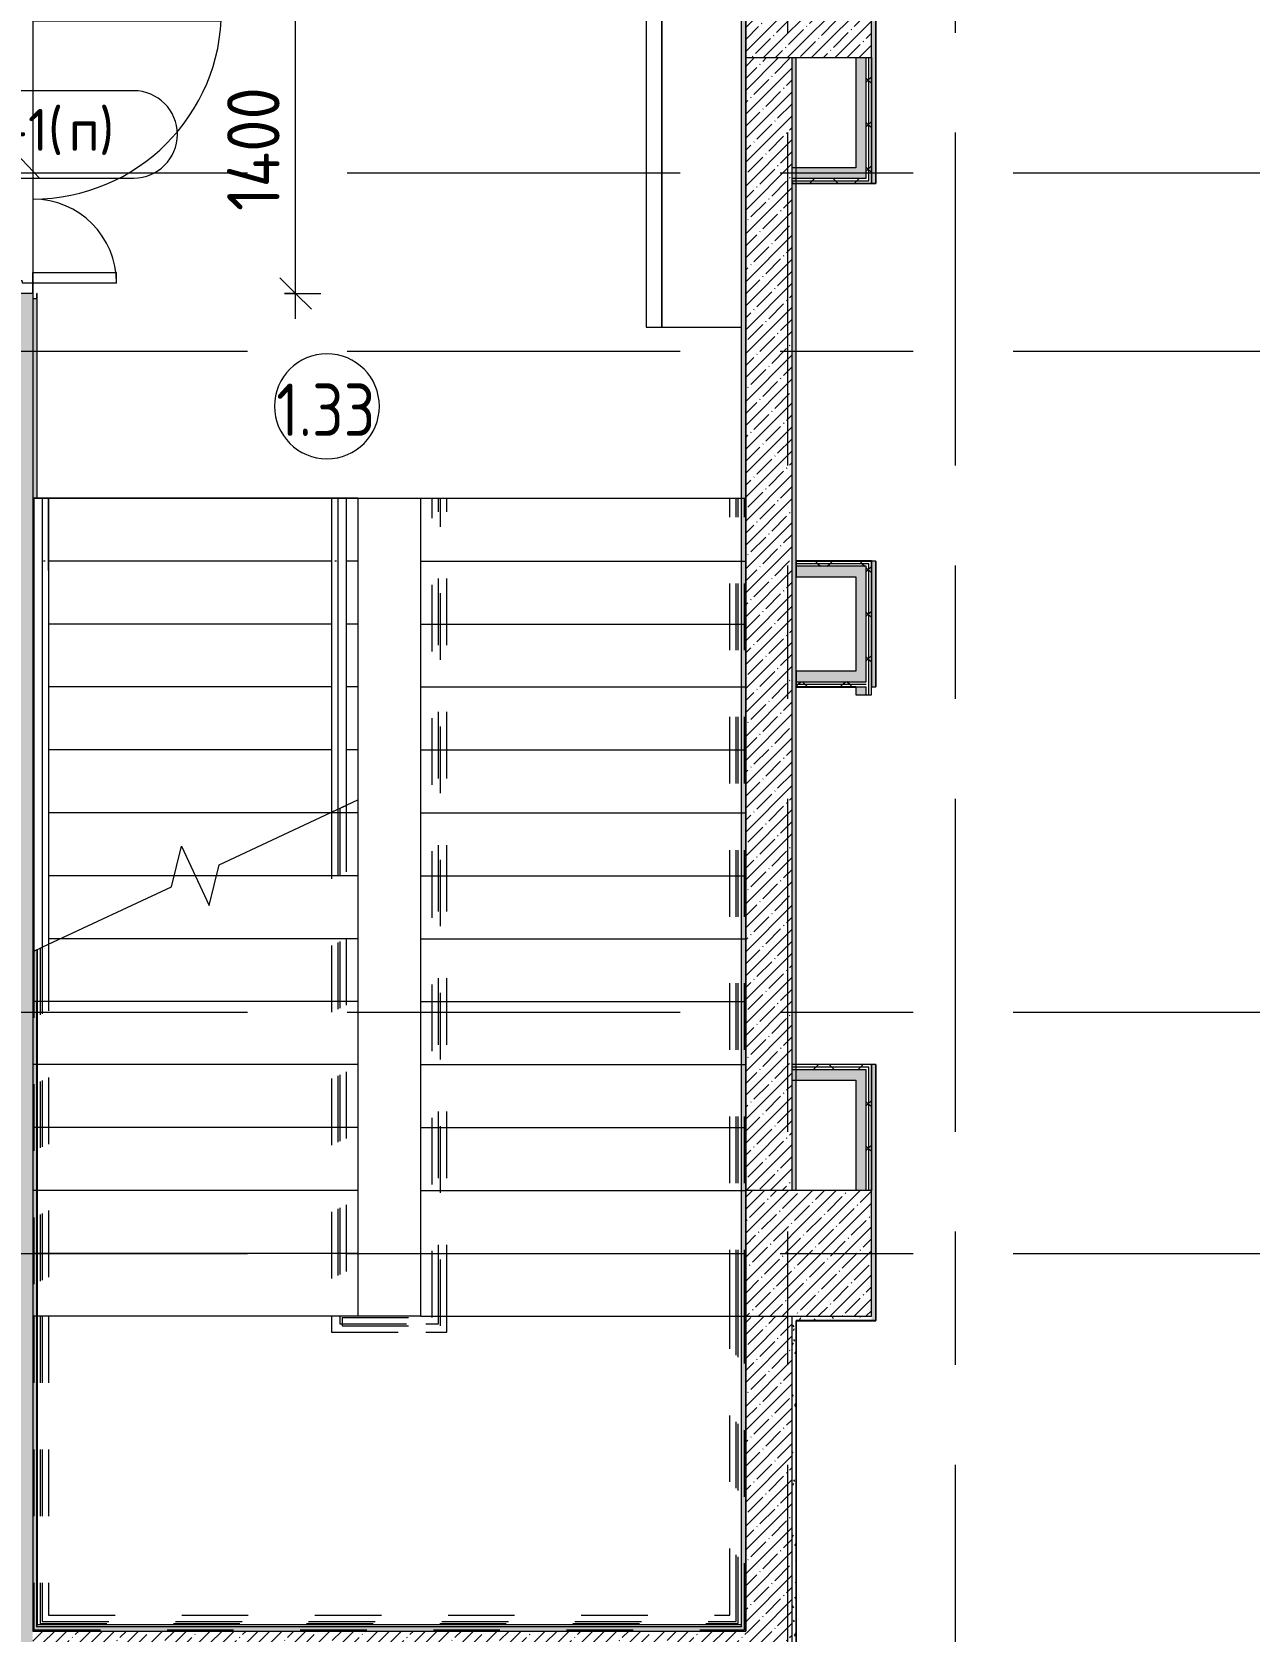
# Model space of a CAD drawing. Header units: millimetres. Extents: x 35848 to 85156, y -2706 to 28205.
# Drawn here: x 38756 to 44560, y 15200 to 22822 of the extents above; entities that cross this region are included whole.
import ezdxf

# ---------------------------------------------------------------- set-up
doc = ezdxf.new("R2010")
doc.units = ezdxf.units.MM
doc.linetypes.add('Осевая', pattern=[3175, 635, -476.25, 1587.5, -476.25])
doc.linetypes.add('Штрих', pattern=[635, 317.5, -317.5])
for name, color, linetype, lineweight in [('_Сверху_ - Верхние поручни', 7, 'Штрих', 9), ('_Сверху_ - Перила', 7, 'Штрих', 9), ('A-ANNO-DIMS', 7, 'Continuous', 9), ('A-ANNO-DIMS-100', 7, 'Continuous', 9), ('A-AREA-IDEN', 7, 'Continuous', 9), ('A-DOOR-IDEN', 7, 'Continuous', 9), ('A-WALL', 7, 'Continuous', 9), ('I-WALL', 7, 'Continuous', 9), ('S-COLS', 7, 'Continuous', 9), ('S-STRS-1', 7, 'Continuous', 9), ('S-STRS-MBND', 7, 'Continuous', 9), ('Верхние поручни', 7, 'Continuous', 9), ('Оси', 7, 'Continuous', 9), ('Оси-2', 7, 'Осевая', 9), ('Перила', 7, 'Continuous', 9)]:
    doc.layers.add(name, color=color, linetype=linetype, lineweight=lineweight)
for name, color, linetype, lineweight, true_color in [('A-DOOR-1', 1, 'Continuous', 9, 0xff0000), ('A-DOOR-2', 1, 'Continuous', 13, 0xff0000), ('A-DOOR-FRAM-1', 1, 'Continuous', 13, 0xff0000), ('A-WALL-1', 7, 'Continuous', 9, 0x3c3c3c), ('A-WALL-FNSH-1', 7, 'Continuous', 9, 0x3c3c3c)]:
    doc.layers.add(name, color=color, linetype=linetype, lineweight=lineweight, true_color=true_color)
doc.styles.add('GOST Common', font='GOST_Common.ttf', dxfattribs={"height": 200})
doc.styles.add('GOST Common_1', font='GOST_Common.ttf', dxfattribs={"width": 0.9, "height": 250})
doc.styles.add('ISOCPEUR', font='isocpeur.ttf', dxfattribs={"width": 0.9, "height": 250})
doc.dimstyles.new('ISO-2_5_0_9К_БОЛЬШОЙ', dxfattribs={"dimscale": 304.8, "dimtxt": 248.995294, "dimasz": 0.492126, "dimexe": 0.393701, "dimexo": 0.984252, "dimgap": 0, "dimtad": 1, "dimdec": 0, "dimrnd": 10, "dimzin": 0, "dimdsep": 46, "dimtxsty": 'ISOCPEUR', "dimblk1": 'OBLIQUE', "dimblk2": 'OBLIQUE', "dimsah": 1, "dimcen": 0.09, "dimdle": 0.393701, "dimazin": 0, "dimtfac": 1, "dimtdec": 4, "dimtix": 1, "dimtmove": 0, "dimatfit": 3, "dimfxl": 1, "dimtvp": 1, "dimtolj": 1, "dimtzin": 0, "dimarcsym": 2})
pattern_1 = [(45, (0, 0), (-57.02463, 57.02463), []), (45, (57.025, 0), (-57.02463, 57.02463), [100.806, -20.161, 3.353, -16.808])]
pattern_2 = [(0, (0, 0), (121.92, 30.48), [10.058, -81.382, 10.058, -81.382, -487.68]), (0, (0, 0), (121.92, 30.48), [-182.88, 10.058, -172.822, 10.058, -81.382, -213.36]), (0, (0, 0), (121.92, 30.48), [-457.2, 10.058, -50.902, 10.058, -142.342]), (120, (45.72, 15.24), (-87.356454, 90.345817), [10.058, -81.382, 10.058, -81.382, -487.68]), (120, (45.72, 15.24), (-87.356454, 90.345817), [-182.88, 10.058, -172.822, 10.058, -81.382, -213.36]), (120, (45.72, 15.24), (-87.356454, 90.345817), [-457.2, 10.058, -50.902, 10.058, -142.342]), (240, (60.96, 76.2), (-34.563546, -120.825817), [10.058, -81.382, 10.058, -81.382, -487.68]), (240, (60.96, 76.2), (-34.563546, -120.825817), [-182.88, 10.058, -172.822, 10.058, -81.382, -213.36]), (240, (60.96, 76.2), (-34.563546, -120.825817), [-457.2, 10.058, -50.902, 10.058, -142.342])]
pattern_3 = [(45, (0, 0), (-106.066, 106.066), []), (135, (0, 0), (-106.066, -106.066), [])]

# ---------------------------------------------------------------- blocks, each defined once
blk = doc.blocks.new('BSC_Колонна _Прямоугольная - 600х600-V19-План заполнения и маркировки дверных проемов 1 этажа в осях 12-23')
at = {"layer": 'S-COLS'}
h = blk.add_hatch(dxfattribs=at)
h.set_pattern_fill('FP_29', color=256, style=0, pattern_type=2)
h.set_pattern_definition([(45, (-42460, -17000), (-57.02463, 57.02463), []), (45, (-42402.975, -17000), (-57.02463, 57.02463), [100.806, -20.161, 3.353, -16.808])])
h.paths.add_polyline_path([(-300, -300), (300, -300), (300, 300), (-300, 300)])
for p, q in [((300, 300), (-300, 300)), ((-300, 300), (-300, -300)), ((300, -300), (300, 300)), ((-300, -300), (300, -300))]:
    blk.add_line(p, q, dxfattribs=at)
blk = doc.blocks.new('BSC_Колонна _Прямоугольная - 600х600-V20-План заполнения и маркировки дверных проемов 1 этажа в осях 12-23')
at = {"layer": 'S-COLS'}
h = blk.add_hatch(dxfattribs=at)
h.set_pattern_fill('FP_30', color=256, style=0, pattern_type=2)
h.set_pattern_definition([(45, (-42460, -23000), (-57.02463, 57.02463), []), (45, (-42402.975, -23000), (-57.02463, 57.02463), [100.806, -20.161, 3.353, -16.808])])
h.paths.add_polyline_path([(-300, -300), (300, -300), (300, 300), (-300, 300), (-300, 176.2)])
for p, q in [((300, 300), (-300, 300)), ((-300, 300), (-300, -300)), ((300, -300), (300, 300)), ((-300, -300), (300, -300))]:
    blk.add_line(p, q, dxfattribs=at)
blk = doc.blocks.new('110_Дверь_СКБ_2Ст - Д-1 Лестничная клетка EIS60-24280000-План заполнения и маркировки дверных проемов 1 этажа в осях 12-23')
at = {"layer": 'A-DOOR-1'}
for centre, radius, start, end in [((-637.5, 110), 900, 0, 90), ((662.5, 110), 400, 90, 180)]:
    blk.add_arc(centre, radius, start, end, dxfattribs=at)
at = {"layer": 'A-DOOR-2'}
for p, q in [((-637.5, 1010), (-587.5, 1010)), ((-637.5, 1010), (-637.5, 110)), ((-587.5, 110), (-587.5, 1010)), ((662.5, 510), (612.5, 510)), ((612.5, 110), (612.5, 510)), ((662.5, 510), (662.5, 110)), ((-637.5, 110), (-587.5, 110)), ((662.5, 110), (612.5, 110))]:
    blk.add_line(p, q, dxfattribs=at)
at = {"layer": 'A-DOOR-FRAM-1'}
for p, q in [((-637.5, 110), (-687.5, 110)), ((-687.5, 110), (-687.5, 30)), ((-637.5, 110), (-637.5, 60)), ((712.5, 110), (662.5, 110)), ((662.5, 110), (662.5, 60)), ((712.5, 110), (712.5, 30)), ((-627.5, 30), (-687.5, 30)), ((-637.5, 60), (-627.5, 60)), ((-627.5, 60), (-627.5, 30)), ((652.5, 60), (662.5, 60)), ((652.5, 60), (652.5, 30)), ((712.5, 30), (652.5, 30))]:
    blk.add_line(p, q, dxfattribs=at)
blk = doc.blocks.new('Тип верхнего поручня - Верхний поручень_Внутренний_-20988389-План заполнения и маркировки дверных проемов 1 этажа в осях 12-23')
at = {"layer": '_Сверху_ - Верхние поручни'}
for p, q in [((42114.6, 20600), (42154.6, 20600)), ((42114.6, 16700), (42114.6, 20600)), ((42154.6, 16700), (42154.6, 20600)), ((38805.4, 18459.8), (38805.4, 16700)), ((38765.4, 18441.1), (38765.4, 16700)), ((38765.4, 16700), (38765.4, 15205.4)), ((38805.4, 16700), (38805.4, 15245.4)), ((42114.6, 15245.4), (42114.6, 16700)), ((42154.6, 15205.4), (42154.6, 16700)), ((38805.4, 15245.4), (42114.6, 15245.4)), ((38765.4, 15205.4), (42154.6, 15205.4))]:
    blk.add_line(p, q, dxfattribs=at)
at = {"layer": 'Верхние поручни'}
for p, q in [((38805.4, 20600), (38765.4, 20600)), ((38765.4, 20600), (38765.4, 18441.1)), ((38805.4, 20600), (38805.4, 18459.8)), ((38765.4, 18441.1), (38805.4, 18459.8))]:
    blk.add_line(p, q, dxfattribs=at)
blk = doc.blocks.new('Тип перил - Перила_Внутренний_-20988407-План заполнения и маркировки дверных проемов 1 этажа в осях 12-23')
at = {"layer": 'Перила'}
blk.add_line((38835.4, 20255.3), (38835.4, 20600), dxfattribs=at)
at = {"layer": 'Перила', "flags": 128}
for points in [[(38813.3, 20600), (38815.4, 20600), (38817.5, 20600)], [(38819.3, 20299.1), (38815.4, 20300), (38811.5, 20299.1)]]:
    blk.add_lwpolyline(points, dxfattribs=at)
blk = doc.blocks.new('Тип перил - Перила_Внутренний_-V38-План заполнения и маркировки дверных проемов 1 этажа в осях 12-23')
at = {"layer": '_Сверху_ - Перила'}
for p, q in [((42084.6, 20600), (42124.6, 20600)), ((42084.6, 16700), (42084.6, 20600)), ((42124.6, 16700), (42124.6, 20600)), ((38795.4, 18455.1), (38795.4, 16700)), ((38835.4, 18473.8), (38835.4, 16700)), ((38795.4, 16700), (38795.4, 15235.4)), ((38835.4, 16700), (38835.4, 15275.4)), ((42084.6, 15275.4), (42084.6, 16700)), ((42124.6, 15235.4), (42124.6, 16700)), ((38835.4, 15275.4), (42084.6, 15275.4)), ((38795.4, 15235.4), (42124.6, 15235.4))]:
    blk.add_line(p, q, dxfattribs=at)
at = {"layer": 'Перила'}
for p, q in [((38835.4, 20600), (38805.4, 20600)), ((38835.4, 20600), (38835.4, 18473.8)), ((38805.4, 18459.8), (38835.4, 18473.8))]:
    blk.add_line(p, q, dxfattribs=at)
blk = doc.blocks.new('Тип перил - Перила_Внутренний_-20988425-План заполнения и маркировки дверных проемов 1 этажа в осях 12-23')
at = {"layer": '_Сверху_ - Перила'}
for p, q in [((42084.6, 20600), (42124.6, 20600)), ((42084.6, 16700), (42084.6, 20600)), ((42124.6, 16700), (42124.6, 20600)), ((38795.4, 18455.1), (38795.4, 16700)), ((38835.4, 18473.8), (38835.4, 16700)), ((38795.4, 16700), (38795.4, 15235.4)), ((38835.4, 16700), (38835.4, 15275.4)), ((42084.6, 15275.4), (42084.6, 16700)), ((42124.6, 15235.4), (42124.6, 16700)), ((38835.4, 15275.4), (42084.6, 15275.4)), ((38795.4, 15235.4), (42124.6, 15235.4))]:
    blk.add_line(p, q, dxfattribs=at)
blk = doc.blocks.new('Тип верхнего поручня - Верхний поручень_Внутренний_-20988443-План заполнения и маркировки дверных проемов 1 этажа в осях 12-23')
at = {"layer": '_Сверху_ - Верхние поручни'}
for p, q in [((40665, 20600), (40705, 20600)), ((40665, 16694), (40665, 20600)), ((40705, 16654), (40705, 20600)), ((40255, 19135.7), (40255, 16700)), ((40215, 19117.1), (40215, 16700)), ((40255, 16700), (40215, 16700)), ((40235, 16694), (40235, 16654)), ((40235, 16694), (40665, 16694)), ((40235, 16654), (40705, 16654))]:
    blk.add_line(p, q, dxfattribs=at)
at = {"layer": 'Верхние поручни'}
for p, q in [((40255, 20600), (40215, 20600)), ((40215, 20600), (40215, 19117.1)), ((40255, 20600), (40255, 19135.7)), ((40215, 19117.1), (40255, 19135.7))]:
    blk.add_line(p, q, dxfattribs=at)
blk = doc.blocks.new('Тип перил - Перила_Внутренний_-20988459-План заполнения и маркировки дверных проемов 1 этажа в осях 12-23')
at = {"layer": 'Перила'}
blk.add_line((40185, 20600), (40185, 20255.3), dxfattribs=at)
at = {"layer": 'Перила', "flags": 128}
for points in [[(40202.9, 20600), (40205, 20600), (40207.1, 20600)], [(40208.9, 20299.1), (40205, 20300), (40201.1, 20299.1)]]:
    blk.add_lwpolyline(points, dxfattribs=at)
blk = doc.blocks.new('Тип перил - Перила_Внутренний_-V39-План заполнения и маркировки дверных проемов 1 этажа в осях 12-23')
at = {"layer": '_Сверху_ - Перила'}
for p, q in [((40695, 20600), (40735, 20600)), ((40695, 16724), (40695, 20600)), ((40735, 16724), (40735, 20600)), ((40185, 19103.1), (40185, 16700)), ((40225, 19121.8), (40225, 16700)), ((40185, 16700), (40185, 16624)), ((40225, 16700), (40225, 16664)), ((40695, 16664), (40695, 16724)), ((40735, 16624), (40735, 16724)), ((40185, 16624), (40635, 16624)), ((40225, 16664), (40635, 16664)), ((40635, 16664), (40695, 16664)), ((40635, 16624), (40735, 16624))]:
    blk.add_line(p, q, dxfattribs=at)
at = {"layer": 'Перила'}
for p, q in [((40215, 20600), (40185, 20600)), ((40185, 20600), (40185, 19103.1)), ((40185, 19103.1), (40215, 19117.1))]:
    blk.add_line(p, q, dxfattribs=at)
blk = doc.blocks.new('Тип перил - Перила_Внутренний_-20988477-План заполнения и маркировки дверных проемов 1 этажа в осях 12-23')
at = {"layer": '_Сверху_ - Перила'}
for p, q in [((40695, 20600), (40735, 20600)), ((40695, 16724), (40695, 20600)), ((40735, 16724), (40735, 20600)), ((40185, 19103.1), (40185, 16700)), ((40225, 19121.8), (40225, 16700)), ((40185, 16700), (40185, 16624)), ((40225, 16700), (40225, 16664)), ((40695, 16664), (40695, 16724)), ((40735, 16624), (40735, 16724)), ((40185, 16624), (40635, 16624)), ((40225, 16664), (40635, 16664)), ((40635, 16664), (40695, 16664)), ((40635, 16624), (40735, 16624))]:
    blk.add_line(p, q, dxfattribs=at)
blk = doc.blocks.new('Зашивка приборов отопления6 - Зашивка приборов отопления-33276534-План заполнения и маркировки дверных проемов 1 этажа в осях 12-23')
at = {"layer": 'A-WALL'}
for p, q in [((75235, 535), (73684.6, 535)), ((73684.6, 535), (73684.6, 460)), ((73684.6, 460), (73684.6, 80)), ((73684.6, 460), (75235, 460)), ((75235, 460), (73685, 460)), ((73685, 460), (73685, 80))]:
    blk.add_line(p, q, dxfattribs=at)
blk = doc.blocks.new('М_двери - Типоразмер_рамка-25223575-План заполнения и маркировки дверных проемов 1 этажа в осях 12-23')
at = {"layer": 'A-DOOR-IDEN'}
for p, q in [((4.496, 2.08), (-4.496, 2.08)), ((-4.496, -2.08), (4.496, -2.08))]:
    blk.add_line(p, q, dxfattribs=at)
for centre, start, end in [((-4.496, 0), 90, 270), ((4.496, 0), 270, 90)]:
    blk.add_arc(centre, 2.08, start, end, dxfattribs=at)
blk = doc.blocks.new('Марка_Помещения - Номер-25198446-План заполнения и маркировки дверных проемов 1 этажа в осях 12-23')
at = {"layer": 'A-AREA-IDEN'}
for start, end in [(360, 180), (180, 360)]:
    blk.add_arc((0, 0), 2.5, start, end, dxfattribs=at)
blk = doc.blocks.new('DIMBLOCK62-План заполнения и маркировки дверных проемов 1 этажа в осях 12-23')
at = {"layer": 'A-ANNO-DIMS-100'}
for p, q in [((40013.5, 21455.3), (40013.5, 23095.3)), ((39960, 22975.3), (40133.5, 22975.3)), ((40013.5, 22975.3), (39960, 22975.3)), ((39960, 21575.3), (40133.5, 21575.3)), ((40013.5, 21575.3), (39960, 21575.3))]:
    blk.add_line(p, q, dxfattribs=at)
at = {"layer": 'A-ANNO-DIMS-100', "lineweight": 20}
for p, q in [((40013.5, 22975.3), (39938.5, 23050.3)), ((40013.5, 22975.3), (40088.5, 22900.3)), ((40013.5, 21575.3), (39938.5, 21650.3)), ((40013.5, 21575.3), (40088.5, 21500.3))]:
    blk.add_line(p, q, dxfattribs=at)
at = {"layer": 'A-ANNO-DIMS-100', "color": 0, "insert": (39686.9, 21968.8), "char_height": 250, "width": 735.494, "attachment_point": 1, "rotation": 90, "line_spacing_factor": 1.149209, "style": 'ISOCPEUR'}
blk.add_mtext('1400', dxfattribs=at)
blk = doc.blocks.new('_Oblique')
at = {"color": 0, "linetype": 'ByBlock', "lineweight": -2}
blk.add_line((-0.5, -0.5), (0.5, 0.5), dxfattribs=at)

msp = doc.modelspace()

# ---------------------------------------------------------------- hatches: boundary and pattern name
at = {"layer": 'I-WALL'}
h = msp.add_hatch(dxfattribs=at)
h.set_pattern_fill('FP_1', color=256, style=0, pattern_type=2)
h.set_pattern_definition(pattern_1)
h.paths.add_polyline_path([(38760, 10450), (38760, 11803.5), (38540, 11693.5), (38540, 11526.2), (38672.7, 11459.9), (38672.7, 10450)])
h.paths.add_polyline_path([(38760, 12016.2), (38760, 12125), (38672.7, 12125), (38672.7, 12059.9)])
h.paths.add_polyline_path([(38760, 13525), (38760, 21575.3), (38672.7, 21575.3), (38672.7, 13525)])
h.paths.add_polyline_path([(38672.7, 22975.3), (38760, 22975.3), (38760, 23420.3), (38672.7, 23420.3), (38672.7, 23152)])
h = msp.add_hatch(dxfattribs=at)
h.set_pattern_fill('FP_58', color=256, style=0, pattern_type=2)
h.set_pattern_definition(pattern_2)
h.paths.add_polyline_path([(42160, 15220), (42160, 23400), (42140, 23400), (42140, 15220)])
h = msp.add_hatch(dxfattribs=at)
h.set_pattern_fill('FP_58', color=256, style=0, pattern_type=2)
h.set_pattern_definition(pattern_2)
h.paths.add_polyline_path([(38780, 15200), (38780, 18447.9), (38765.4, 18441.1), (38765.4, 20600), (38780, 20600), (38780, 21550.3), (38760, 21550.3), (38760, 15200)])
h.paths.add_polyline_path([(38780, 23000.3), (38780, 23380), (38760, 23380), (38760, 23000.3)])
h = msp.add_hatch(dxfattribs=at)
h.set_pattern_fill('FP_58', color=256, style=0, pattern_type=2)
h.set_pattern_definition(pattern_2)
h.paths.add_polyline_path([(42780, 16680), (42780, 17900), (42760, 17900), (42760, 16680)])
h.paths.add_polyline_path([(42760, 19700), (42780, 19700), (42780, 20300), (42760, 20300)])
h.paths.add_polyline_path([(42760, 22100), (42780, 22100), (42780, 23300), (42760, 23300), (42760, 22700)])
h = msp.add_hatch(dxfattribs=at)
h.set_pattern_fill('FP_1', color=256, style=0, pattern_type=2)
h.set_pattern_definition(pattern_1)
h.paths.add_polyline_path([(42380, 17300), (42380, 22700), (42160, 22700), (42160, 17300)])
h = msp.add_hatch(dxfattribs=at)
h.set_pattern_fill('FP_58', color=256, style=0, pattern_type=2)
h.set_pattern_definition(pattern_2)
h.paths.add_polyline_path([(42400, 17300), (42400, 22700), (42380, 22700), (42380, 17300)])
for points in [[(42735, 22125), (42735, 22700), (42685, 22700), (42685, 22125), (42717.1, 22125)], [(42685, 22125), (42685, 22175), (42380, 22175), (42380, 22125)], [(42685, 20225), (42685, 20275), (42401, 20275), (42401, 20225)], [(42401, 19725), (42685, 19725), (42685, 19775), (42401, 19775)], [(42685, 17825), (42685, 17875), (42380, 17875), (42380, 17825)], [(42735, 17300), (42735, 17875), (42685, 17875), (42685, 17300)]]:
    msp.add_hatch(color=256, dxfattribs=at).paths.add_polyline_path(points)
h = msp.add_hatch(dxfattribs=at)
h.set_pattern_fill('FP_59', color=256, style=0, pattern_type=2)
h.set_pattern_definition(pattern_3)
h.paths.add_polyline_path([(42747.5, 22112.5), (42747.5, 22700), (42735, 22700), (42735, 22112.5)])
h = msp.add_hatch(dxfattribs=at)
h.set_pattern_fill('FP_59', color=256, style=0, pattern_type=2)
h.set_pattern_definition(pattern_3)
h.paths.add_polyline_path([(42760, 22100), (42760, 22700), (42747.5, 22700), (42747.5, 22100)])
h = msp.add_hatch(dxfattribs=at)
h.set_pattern_fill('FP_59', color=256, style=0, pattern_type=2)
h.set_pattern_definition(pattern_3)
h.paths.add_polyline_path([(42685, 22112.5), (42735, 22112.5), (42735, 22125), (42380, 22125), (42380, 22112.5)])
h = msp.add_hatch(dxfattribs=at)
h.set_pattern_fill('FP_59', color=256, style=0, pattern_type=2)
h.set_pattern_definition(pattern_3)
h.paths.add_polyline_path([(42685, 22100), (42747.5, 22100), (42747.5, 22112.5), (42380, 22112.5), (42380, 22100)])
h = msp.add_hatch(dxfattribs=at)
h.set_pattern_fill('FP_59', color=256, style=0, pattern_type=2)
h.set_pattern_definition(pattern_3)
h.paths.add_polyline_path([(42401, 20287.5), (42747.5, 20287.5), (42747.5, 20300), (42401, 20300)])
h = msp.add_hatch(dxfattribs=at)
h.set_pattern_fill('FP_59', color=256, style=0, pattern_type=2)
h.set_pattern_definition(pattern_3)
h.paths.add_polyline_path([(42685, 20275), (42735, 20275), (42735, 20287.5), (42401, 20287.5), (42401, 20275)])
h = msp.add_hatch(color=256, dxfattribs=at)
h.paths.add_polyline_path([(42735, 19662.5), (42735, 19700), (42685, 19699), (42685, 19662.5)])
h.paths.add_polyline_path([(42735, 19725), (42735, 20275), (42685, 20275), (42685, 19725)])
h = msp.add_hatch(dxfattribs=at)
h.set_pattern_fill('FP_59', color=256, style=0, pattern_type=2)
h.set_pattern_definition(pattern_3)
h.paths.add_polyline_path([(42735, 19662.5), (42747.5, 19662.5), (42747.5, 20287.5), (42735, 20287.5), (42735, 19700)])
h = msp.add_hatch(dxfattribs=at)
h.set_pattern_fill('FP_59', color=256, style=0, pattern_type=2)
h.set_pattern_definition(pattern_3)
h.paths.add_polyline_path([(42760, 19662.5), (42760, 20300), (42747.5, 20300), (42747.5, 19662.5)])
h = msp.add_hatch(dxfattribs=at)
h.set_pattern_fill('FP_59', color=256, style=0, pattern_type=2)
h.set_pattern_definition(pattern_3)
h.paths.add_polyline_path([(42685, 19712.5), (42735, 19712.5), (42735, 19725), (42401, 19725), (42401, 19712.5)])
h = msp.add_hatch(dxfattribs=at)
h.set_pattern_fill('FP_59', color=256, style=0, pattern_type=2)
h.set_pattern_definition(pattern_3)
h.paths.add_polyline_path([(42401, 19700), (42735, 19700), (42735, 19712.5), (42401, 19712.5)])
h = msp.add_hatch(dxfattribs=at)
h.set_pattern_fill('FP_59', color=256, style=0, pattern_type=2)
h.set_pattern_definition(pattern_3)
h.paths.add_polyline_path([(42380, 17887.5), (42747.5, 17887.5), (42747.5, 17900), (42380, 17900)])
h = msp.add_hatch(dxfattribs=at)
h.set_pattern_fill('FP_59', color=256, style=0, pattern_type=2)
h.set_pattern_definition(pattern_3)
h.paths.add_polyline_path([(42735, 17875), (42735, 17887.5), (42380, 17887.5), (42380, 17875), (42685, 17875)])
h = msp.add_hatch(dxfattribs=at)
h.set_pattern_fill('FP_59', color=256, style=0, pattern_type=2)
h.set_pattern_definition(pattern_3)
h.paths.add_polyline_path([(42735, 17300), (42747.5, 17300), (42747.5, 17887.5), (42735, 17887.5), (42735, 17875)])
h = msp.add_hatch(dxfattribs=at)
h.set_pattern_fill('FP_59', color=256, style=0, pattern_type=2)
h.set_pattern_definition(pattern_3)
h.paths.add_polyline_path([(42747.5, 17300), (42760, 17300), (42760, 17900), (42747.5, 17900), (42747.5, 17887.5)])
h = msp.add_hatch(dxfattribs=at)
h.set_pattern_fill('FP_1', color=256, style=0, pattern_type=2)
h.set_pattern_definition(pattern_1)
h.paths.add_polyline_path([(42380, 15200), (42380, 16700), (42160, 16700), (42160, 15200)])
h = msp.add_hatch(dxfattribs=at)
h.set_pattern_fill('FP_58', color=256, style=0, pattern_type=2)
h.set_pattern_definition(pattern_2)
h.paths.add_polyline_path([(42760, 16680), (42760, 16700), (42380, 16700), (42380, 16680), (42401, 16680)])
h = msp.add_hatch(dxfattribs=at)
h.set_pattern_fill('FP_58', color=256, style=0, pattern_type=2)
h.set_pattern_definition(pattern_2)
h.paths.add_polyline_path([(42380, 15082.5), (42400, 15082.5), (42400, 16680), (42380, 16680)])
h = msp.add_hatch(dxfattribs=at)
h.set_pattern_fill('FP_1', color=256, style=0, pattern_type=2)
h.set_pattern_definition(pattern_1)
h.paths.add_polyline_path([(40460, 14980), (42380, 14980), (42380, 15200), (38760, 15200), (38760, 14980), (40240, 14980)])
h = msp.add_hatch(dxfattribs=at)
h.set_pattern_fill('FP_58', color=256, style=0, pattern_type=2)
h.set_pattern_definition(pattern_2)
h.paths.add_polyline_path([(41264.7, 15200), (42160, 15200), (42160, 15220), (38780, 15220), (38780, 15200), (38912.5, 15200)])

# ---------------------------------------------------------------- linework, layer by layer
at = {"layer": 'A-DOOR-IDEN'}
msp.add_line((38650, 22275.3), (38792, 22125.9), dxfattribs=at)
at = {"layer": 'A-WALL'}
for p, q in [((42140, 15220), (42140, 23380)), ((42735, 22125), (42735, 22700)), ((42747.5, 22112.5), (42747.5, 22700)), ((42380, 22125), (42735, 22125)), ((42380, 22112.5), (42747.5, 22112.5)), ((42401, 22100), (42401, 22099)), ((42747.5, 20287.5), (42401, 20287.5)), ((42735, 20275), (42401, 20275)), ((42735, 19725), (42735, 20275)), ((42747.5, 19662.5), (42747.5, 20287.5)), ((42401, 19725), (42735, 19725)), ((42401, 19712.5), (42735, 19712.5)), ((42735, 19662.5), (42735, 19700)), ((42380, 17900), (42380, 17887.5)), ((42747.5, 17887.5), (42380, 17887.5)), ((42735, 17875), (42380, 17875)), ((42735, 17300), (42735, 17875)), ((42747.5, 17300), (42747.5, 17887.5)), ((42400, 16680), (42400, 15102.5)), ((42780, 16680), (42400, 16680)), ((38760, 15200), (42160, 15200))]:
    msp.add_line(p, q, dxfattribs=at)
at = {"layer": 'A-WALL-1'}
for p, q in [((42780, 22100), (42780, 23320)), ((42160, 22700), (42160, 17300)), ((42380, 22700), (42380, 17875)), ((42400, 17300), (42400, 22700)), ((42685, 22700), (42685, 22175)), ((42760, 22700), (42760, 22100)), ((42760, 22100), (42760, 22700)), ((42685, 22175), (42380, 22175)), ((42380, 22100), (42400, 22100)), ((38760, 21575.3), (38672.7, 21575.3)), ((38760, 21575.3), (38760, 15200)), ((38780, 21550.3), (38760, 21550.3)), ((42401, 20300), (42401, 20225)), ((42760, 20300), (42760, 19700)), ((42760, 19662.5), (42760, 20300)), ((42780, 20300), (42760, 20300)), ((42780, 19700), (42780, 20300)), ((42401, 20225), (42685, 20225)), ((42685, 20225), (42685, 19775)), ((42685, 19775), (42401, 19775)), ((42401, 19775), (42401, 19699)), ((42685, 19700), (42685, 19662.5)), ((42685, 19700), (42735, 19700)), ((42760, 19700), (42780, 19700)), ((42685, 19662.5), (42760, 19662.5)), ((38780, 15220), (38780, 18198.1)), ((42780, 17900), (42380, 17900)), ((42380, 17875), (42380, 17300)), ((42760, 17900), (42760, 17300)), ((42760, 17300), (42760, 17900)), ((42780, 16680), (42780, 17900)), ((42380, 17825), (42685, 17825)), ((42685, 17825), (42685, 17300)), ((42160, 16700), (42160, 15200)), ((42380, 16700), (42380, 12300)), ((42140, 15220), (38780, 15220))]:
    msp.add_line(p, q, dxfattribs=at)
at = {"layer": 'A-WALL-FNSH-1'}
for p, q in [((42780, 23320), (42780, 22099)), ((42781, 22100), (42781, 23321)), ((42781, 22100), (42400, 22100)), ((42401, 20300), (42401, 22099)), ((42401, 22099), (42780, 22099)), ((38781, 21575.3), (38780, 21575.3)), ((38781, 20600), (38781, 21575.3)), ((38780, 21550.3), (38780, 20600)), ((42760, 20301), (42400, 20301)), ((42400, 20300), (42760, 20300)), ((42760, 20300), (42760, 20301)), ((42781, 20300), (42780, 20300)), ((42780, 20300), (42780, 19700)), ((42781, 19700), (42781, 20300)), ((42685, 19700), (42400, 19700)), ((42401, 17900), (42401, 19699)), ((42401, 19699), (42685, 19699)), ((42780, 19700), (42781, 19700)), ((38780, 18447.9), (38780, 18198.1)), ((38780, 18198.1), (38781, 18198.1)), ((42760, 17901), (42400, 17901)), ((42760, 17900), (42760, 17901)), ((42781, 17900), (42780, 17900)), ((42780, 17900), (42780, 16680)), ((42781, 16679), (42781, 17900)), ((38781, 17819.6), (38780, 17819.6)), ((42401, 15108), (42401, 16679)), ((42401, 16679), (42781, 16679)), ((42780, 16680), (42780, 16680)), ((38780, 15220.5), (38781, 15220.5)), ((38781, 15220.5), (38781, 15230))]:
    msp.add_line(p, q, dxfattribs=at)
at = {"layer": 'I-WALL'}
for p, q in [((42139, 15220), (42139, 22965)), ((38780, 21550.3), (38780, 21575.3)), ((38780, 20700), (38781, 20700)), ((38781, 18448.4), (38781, 15230)), ((38781, 18219.6), (38780, 18219.6)), ((42380, 17887.5), (42380, 17875)), ((42139, 15230), (38780, 15230)), ((38781, 15231), (42139, 15231))]:
    msp.add_line(p, q, dxfattribs=at)
at = {"layer": 'S-STRS-1'}
for p, q in [((40185, 20600), (38835.4, 20600)), ((40185, 20600), (38835.4, 20600)), ((40310, 20600), (40255, 20600)), ((40310, 20600), (40255, 20600)), ((40310, 20600), (40310, 20300)), ((40185, 20300), (38835.4, 20300)), ((40185, 20300), (38835.4, 20300)), ((40310, 20300), (40255, 20300)), ((40310, 20300), (40255, 20300)), ((40310, 20300), (40310, 20000)), ((40185, 20000), (38835.4, 20000)), ((40185, 20000), (38835.4, 20000)), ((40310, 20000), (40255, 20000)), ((40310, 20000), (40255, 20000)), ((40310, 20000), (40310, 19700)), ((40185, 19700), (38835.4, 19700)), ((40185, 19700), (38835.4, 19700)), ((40310, 19700), (40255, 19700)), ((40310, 19700), (40255, 19700)), ((40310, 19700), (40310, 19400)), ((40185, 19400), (38835.4, 19400)), ((40185, 19400), (38835.4, 19400)), ((40310, 19400), (40255, 19400)), ((40310, 19400), (40255, 19400)), ((40310, 19400), (40310, 19161.4)), ((40178.4, 19100), (38835.4, 19100)), ((40178.4, 19100), (38835.4, 19100)), ((39434.6, 18800), (38835.4, 18800)), ((39434.6, 18800), (38835.4, 18800)), ((39635.4, 18800), (39535, 18800)), ((39635.4, 18800), (39535, 18800)), ((38760, 18500), (38760, 18438.6)), ((38765.4, 18500), (38760, 18500)), ((38765.4, 18500), (38760, 18500)), ((38891.6, 18500), (38835.4, 18500)), ((38891.6, 18500), (38835.4, 18500))]:
    msp.add_line(p, q, dxfattribs=at)
at = {"layer": 'S-STRS-MBND'}
for p, q in [((38760, 23400), (38760, 20600)), ((42160, 20600), (42160, 23400)), ((38760, 20600), (40610, 20600)), ((40610, 20600), (42160, 20600)), ((40610, 16700), (40610, 20600)), ((40610, 20600), (42160, 20600)), ((42160, 16700), (42160, 20600)), ((40610, 20300), (42160, 20300)), ((40610, 20300), (42160, 20300)), ((40610, 20000), (42160, 20000)), ((40610, 20000), (42160, 20000)), ((40610, 19700), (42160, 19700)), ((40610, 19700), (42160, 19700)), ((40610, 19400), (42160, 19400)), ((40610, 19400), (42160, 19400)), ((39648.3, 18852.8), (40310, 19161.4)), ((40310, 19161.4), (40310, 16700)), ((40310, 19100), (40178.4, 19100)), ((40310, 19100), (40178.4, 19100)), ((40610, 19100), (42160, 19100)), ((40610, 19100), (42160, 19100)), ((39421.7, 18747.2), (39469, 18941.6)), ((39469, 18941.6), (39601, 18658.4)), ((39601, 18658.4), (39648.3, 18852.8)), ((39535, 18800), (39434.6, 18800)), ((39535, 18800), (39434.6, 18800)), ((40310, 18800), (39635.4, 18800)), ((40310, 18800), (39635.4, 18800)), ((40610, 18800), (42160, 18800)), ((40610, 18800), (42160, 18800)), ((38835.4, 18473.8), (39421.7, 18747.2)), ((40310, 18500), (38891.6, 18500)), ((40310, 18500), (38891.6, 18500)), ((40610, 18500), (42160, 18500)), ((40610, 18500), (42160, 18500)), ((38760, 18438.6), (38765.4, 18441.1)), ((38760, 18438.6), (38760, 16700)), ((40310, 18200), (38760, 18200)), ((40310, 18200), (38760, 18200)), ((40610, 18200), (42160, 18200)), ((40610, 18200), (42160, 18200)), ((40310, 17900), (38760, 17900)), ((40310, 17900), (38760, 17900)), ((40610, 17900), (42160, 17900)), ((40610, 17900), (42160, 17900)), ((40310, 17600), (38760, 17600)), ((40310, 17600), (38760, 17600)), ((40610, 17600), (42160, 17600)), ((40610, 17600), (42160, 17600)), ((40310, 17300), (38760, 17300)), ((40310, 17300), (38760, 17300)), ((40610, 17300), (42160, 17300)), ((40610, 17300), (42160, 17300)), ((40310, 17000), (38760, 17000)), ((40310, 17000), (38760, 17000)), ((40610, 17000), (42160, 17000)), ((40610, 17000), (42160, 17000)), ((38760, 16700), (38760, 15200)), ((40310, 16700), (38760, 16700)), ((40310, 16700), (38760, 16700)), ((40610, 16700), (40310, 16700)), ((40610, 16700), (42160, 16700)), ((40610, 16700), (42160, 16700)), ((42160, 15200), (42160, 16700)), ((38760, 15200), (42160, 15200))]:
    msp.add_line(p, q, dxfattribs=at)
at = {"layer": 'Оси'}
for p, q in [((36648.5, 22150), (39148.5, 22150)), ((36648.5, 21300), (39148.5, 21300)), ((36648.5, 18150), (39148.5, 18150)), ((36648.5, 17000), (39148.5, 17000))]:
    msp.add_line(p, q, dxfattribs=at)
at = {"layer": 'Оси-2'}
for p, q in [((42360, 593.7), (42360, 24898.1)), ((43160, 593.7), (43160, 24898.1)), ((39148.5, 22150), (82060, 22150)), ((39148.5, 21300), (82060, 21300)), ((39148.5, 18150), (82060, 18150)), ((39148.5, 17000), (82060, 17000))]:
    msp.add_line(p, q, dxfattribs=at)

# ---------------------------------------------------------------- block references
at = {"layer": 'A-AREA-IDEN', "xscale": 99.99999999999993, "yscale": 99.99999999999993, "zscale": 99.99999999999993}
msp.add_blockref('Марка_Помещения - Номер-25198446-План заполнения и маркировки дверных проемов 1 этажа в осях 12-23', (40162.8, 21037.8), dxfattribs=at)
at = {"layer": 'A-DOOR-1', "rotation": 269.9999999999999}
msp.add_blockref('110_Дверь_СКБ_2Ст - Д-1 Лестничная клетка EIS60-24280000-План заполнения и маркировки дверных проемов 1 этажа в осях 12-23', (38650, 22287.8), dxfattribs=at)
at = {"layer": 'A-DOOR-IDEN', "xscale": 99.99999999999993, "yscale": 99.99999999999993, "zscale": 99.99999999999993}
msp.add_blockref('М_двери - Типоразмер_рамка-25223575-План заполнения и маркировки дверных проемов 1 этажа в осях 12-23', (38792, 22333.9), dxfattribs=at)
at = {"layer": 'A-WALL', "rotation": 89.9999999999998}
msp.add_blockref('Зашивка приборов отопления6 - Зашивка приборов отопления-33276534-План заполнения и маркировки дверных проемов 1 этажа в осях 12-23', (42220, -52270), dxfattribs=at)
at = {"layer": 'S-COLS'}
for name, p in [('BSC_Колонна _Прямоугольная - 600х600-V20-План заполнения и маркировки дверных проемов 1 этажа в осях 12-23', (42460, 23000)), ('BSC_Колонна _Прямоугольная - 600х600-V19-План заполнения и маркировки дверных проемов 1 этажа в осях 12-23', (42460, 17000))]:
    msp.add_blockref(name, p, dxfattribs=at)
at = {"layer": 'Верхние поручни'}
for name in ['Тип верхнего поручня - Верхний поручень_Внутренний_-20988389-План заполнения и маркировки дверных проемов 1 этажа в осях 12-23', 'Тип верхнего поручня - Верхний поручень_Внутренний_-20988443-План заполнения и маркировки дверных проемов 1 этажа в осях 12-23']:
    msp.add_blockref(name, (0, 0), dxfattribs=at)
at = {"layer": 'Перила'}
for name in ['Тип перил - Перила_Внутренний_-V38-План заполнения и маркировки дверных проемов 1 этажа в осях 12-23', 'Тип перил - Перила_Внутренний_-20988425-План заполнения и маркировки дверных проемов 1 этажа в осях 12-23', 'Тип перил - Перила_Внутренний_-20988407-План заполнения и маркировки дверных проемов 1 этажа в осях 12-23', 'Тип перил - Перила_Внутренний_-20988459-План заполнения и маркировки дверных проемов 1 этажа в осях 12-23', 'Тип перил - Перила_Внутренний_-V39-План заполнения и маркировки дверных проемов 1 этажа в осях 12-23', 'Тип перил - Перила_Внутренний_-20988477-План заполнения и маркировки дверных проемов 1 этажа в осях 12-23']:
    msp.add_blockref(name, (0, 0), dxfattribs=at)

# ---------------------------------------------------------------- texts
at = {"layer": 'A-AREA-IDEN', "insert": (39921, 21146.3), "char_height": 250, "width": 606.076, "attachment_point": 1, "style": 'GOST Common_1'}
msp.add_mtext('1.33', dxfattribs=at)
at = {"layer": 'A-DOOR-IDEN', "char_height": 200, "attachment_point": 1, "style": 'GOST Common'}
for s, insert, width in [('-1(', (38607.4, 22455.2), 392.827), ('\\fGOST Common|b0|i0|c204|p34|;)', (39077.1, 22455.2), 96.202), ('\\fGOST Common|b0|i0|c204|p34|;п', (38931.5, 22455.2), 176.371)]:
    msp.add_mtext(s, dxfattribs=dict(at, insert=insert, width=width))

# ---------------------------------------------------------------- dimensions: what is measured, and where the dimension line sits
at = {"layer": 'A-ANNO-DIMS'}
dim = msp.add_linear_dim(base=(40013.5, 22975.3), p1=(39660, 21575.3), p2=(39660, 22975.3), angle=90, dimstyle='ISO-2_5_0_9К_БОЛЬШОЙ', override={"dimpost": '<>', "dimfxl": 1400}, dxfattribs=at)
dim.commit()
dim.dimension.update_dxf_attribs({"geometry": 'DIMBLOCK62-План заполнения и маркировки дверных проемов 1 этажа в осях 12-23', "text_midpoint": (39888.5, 22275.3)})

doc.saveas('drawing.dxf')
